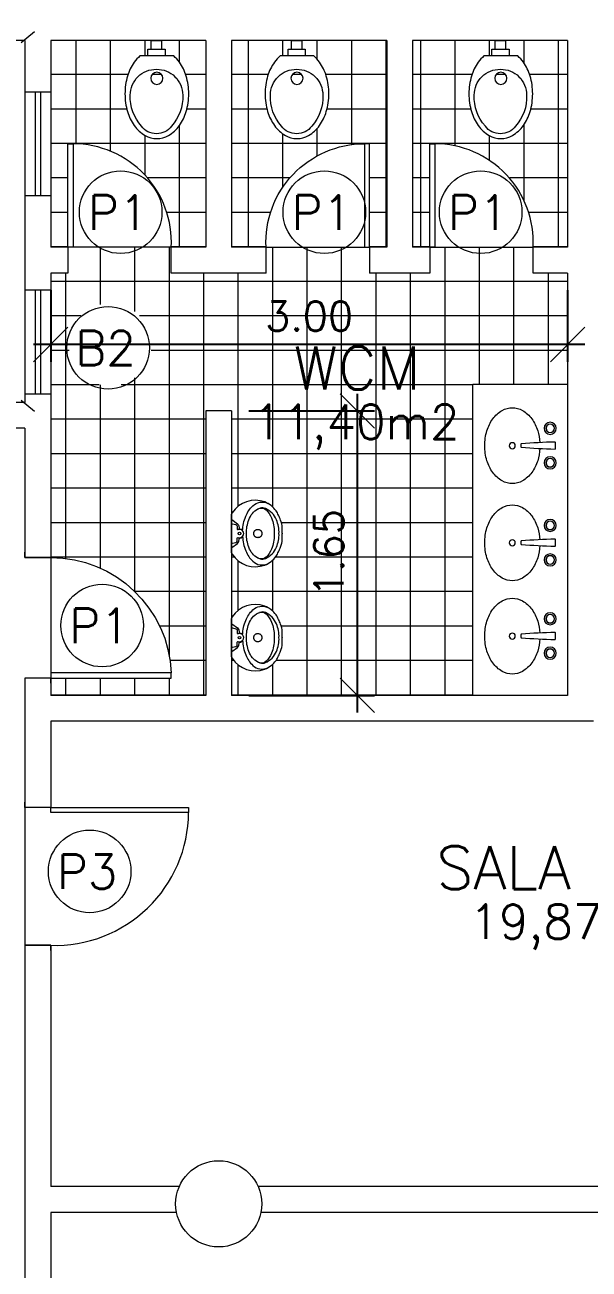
# Model space of a CAD drawing. Header units: millimetres. Extents: x 521 to 1055, y 261 to 520.
# Drawn here: x 574.94 to 578.21, y 416.87 to 424.09 of the extents above; entities that cross this region are included whole.
import ezdxf
from ezdxf.enums import TextEntityAlignment as Align

# ---------------------------------------------------------------- set-up
doc = ezdxf.new("R2010")
doc.units = ezdxf.units.MM
doc.linetypes.add('CONTINU', pattern=[0])
doc.linetypes.add('DASHDOT', pattern=[1, 0.5, -0.25, 0, -0.25])
doc.layers.add('0.1', color=8, linetype='Continuous', lineweight=13)
doc.styles.add('ROMANS', font='romans')
doc.styles.get("Standard").update_dxf_attribs({"font": 'romans.shx'})
doc.dimstyles.new('Fares Eng - 50', dxfattribs={"dimscale": 2, "dimtxt": 0.085, "dimasz": 0.1, "dimexe": 0.05, "dimexo": 0.05, "dimgap": 0.04, "dimtad": 1, "dimzin": 4, "dimdsep": 46, "dimtxsty": 'ROMANS', "dimblk1": 'OBLIQUE', "dimblk2": 'OBLIQUE', "dimsah": 1, "dimcen": 0.05, "dimdle": 0.05, "dimclrd": 8, "dimclre": 8, "dimclrt": 8, "dimaunit": 1, "dimadec": 0, "dimazin": 0, "dimtfac": 1, "dimtix": 1, "dimtmove": 2, "dimatfit": 0, "dimldrblk": 'OPEN90', "dimfxl": 1, "dimtolj": 1, "dimtzin": 0, "dimarcsym": 0})
pattern_1 = [(0, (-100.5649307543961, 0), (0, 0.2), []), (90, (-100.5649307543961, 0), (-0.2, 1.224606353822377e-17), [])]

# ---------------------------------------------------------------- blocks, each defined once
blk = doc.blocks.new('P60')
at = {"color": 252}
blk.add_lwpolyline([(-0.6000000000000227, 0.05960000000008298), (0, 0.05960000000008298), (0, 0.03000000000000114), (-0.6000000000000227, 0.03000000000000114)], close=True, dxfattribs=at)
at = {"color": 8}
blk.add_arc((-0.02886986666674457, 0.05960000000008306), 0.5711301333332781, 87.10253993610587, 180, dxfattribs=at)
blk = doc.blocks.new('P80')
for points in [[(0, 0.8600000000001068), (0, 0.8300000000001057), (0.1499999999999986, 0.8300000000001057), (0.1499999999999986, 0.8600000000001068)], [(0, 0), (0, 0.03000000000000114), (0.1499999999999986, 0.03000000000000114), (0.1499999999999986, 0)]]:
    blk.add_lwpolyline(points)
blk.add_lwpolyline([(-0.8000000000000227, 0.06000000000008299), (0, 0.06000000000008299), (0, 0.03000000000000114), (-0.8000000000000227, 0.03000000000000114)], close=True)
at = {"color": 8}
blk.add_arc((-0.02513934576528032, 0.05553438521076377), 0.7748735220644332, 88.14081760279143, 179.6698012135025, dxfattribs=at)
blk = doc.blocks.new('Vaso')
for points in [[(0.02999999999997272, -0.04999999999995453), (0.02999999999997272, 0), (-0.02999999999997272, 0), (-0.02999999999997272, -0.04999999999995453)], [(0.04999999999995453, -0.09000000000014552), (0.04999999999995453, -0.04999999999995453), (-0.04999999999995453, -0.04999999999995453), (-0.04999999999995453, -0.09000000000014552)]]:
    blk.add_lwpolyline(points)
for points in [[(0.1828955200001019, -0.3100000000001728, -0.071776), (0.1680402599999979, -0.4129498500001318, -0.083144), (0.128710270000056, -0.4938477600001079, -0.106699), (0.06516211000007388, -0.5518467399999736, -0.132564), (-0.002104480000070907, -0.5700000000001637, -0.132564), (-0.06937106999998832, -0.5518467399999736, -0.106699), (-0.1329192299999704, -0.4938477600001079, -0.083144), (-0.1722492199999124, -0.4129498500001318, -0.071776), (-0.1871044800000163, -0.3100000000001728, -0.071776), (-0.1722492199999124, -0.2070501499999864, -0.083144), (-0.1329192299999704, -0.1261522400000104, -0.060171), (-0.09999999999990905, -0.09000000000014552), (0.09579103999999461, -0.09000000000014552, -0.060171), (0.128710270000056, -0.1261522400000104, -0.083144), (0.1680402599999979, -0.2070501499999864, -0.071776)], [(-0.08763701527800549, -0.4972033683313839, 0.2473999053505774), (0, -0.5413053001348089, 0.2473999053505774), (0.08763701527800549, -0.4972033683313839, 0.1978584598758542), (0.1521044799999345, -0.3175259839795217, 0.4183289460701766), (0, -0.1675407474929216, 0.4183289460701766), (-0.1521044799999345, -0.3175259839795217, 0.1978584598758542)]]:
    blk.add_lwpolyline(points, format="xyb", close=True)
blk.add_circle((-0.002104480000070907, -0.2200259839794398), 0.03525)
blk = doc.blocks.new('_OBLIQUE')
at = {"color": 0, "linetype": 'ByBlock'}
blk.add_line((-0.5, -0.5), (0.5, 0.5), dxfattribs=at)
blk = doc.blocks.new('*D1004')
at = {"layer": '0.1', "color": 8, "linetype": 'CONTINU', "lineweight": -2, "transparency": 16777216}
for p, q in [((574.2177715693851, 421.8464883394477), (574.2177715693851, 403.5464883394473)), ((574.8377410264084, 421.7464883394476), (574.1177715693851, 421.7464883394476)), ((574.8377410264097, 403.6464883394473), (574.1177715693851, 403.6464883394473))]:
    blk.add_line(p, q, dxfattribs=at)
at = {"layer": 'DEFPOINTS', "color": 0, "linetype": 'CONTINU', "lineweight": -2, "transparency": 16777216}
for p in [(574.9377410264084, 421.7464883394476), (574.2177715693851, 403.6464883394473), (574.9377410264098, 403.6464883394473)]:
    blk.add_point(p, dxfattribs=at)
at = {"layer": '0.1', "color": 8, "linetype": 'CONTINU', "lineweight": -2, "transparency": 16777216, "xscale": 0.2, "yscale": 0.2, "zscale": 0.2}
for p, rotation in [((574.2177715693851, 421.7464883394476), 90), ((574.2177715693851, 403.6464883394473), 270)]:
    blk.add_blockref('_OBLIQUE', p, dxfattribs=dict(at, rotation=rotation))
at = {"layer": '0.1', "color": 8, "linetype": 'CONTINU', "transparency": 16777216, "insert": (574.0527715693851, 412.6964883394475), "char_height": 0.17, "attachment_point": 5, "rotation": 90, "style": 'ROMANS'}
blk.add_mtext('\\A1;18.10', dxfattribs=at)
blk = doc.blocks.new('_Open90')
at = {"color": 0, "linetype": 'ByBlock', "lineweight": -2}
for p, q in [((-0.5, 0.5), (0, 0)), ((0, 0), (-1, 0)), ((0, 0), (-0.5, -0.5))]:
    blk.add_line(p, q, dxfattribs=at)
blk = doc.blocks.new('P70')
for points in [[(0, 0.760000000000025), (0, 0.7300000000000239), (0.1499999999999986, 0.7300000000000239), (0.1499999999999986, 0.760000000000025)], [(0, 0), (0, 0.03000000000000114), (0.1499999999999986, 0.03000000000000114), (0.1499999999999986, 0)]]:
    blk.add_lwpolyline(points)
blk.add_lwpolyline([(-0.7000000000000227, 0.06000000000008299), (0, 0.06000000000008299), (0, 0.03000000000000114), (-0.7000000000000227, 0.03000000000000114)], close=True)
at = {"color": 8}
blk.add_arc((3.861494457524373e-15, 0.02932835820894858), 0.7006716417910752, 90, 177.4910967546297, dxfattribs=at)
blk = doc.blocks.new('MIC')
for p, q in [((-7.181022390642248e-30, -3.552713678800501e-15), (2.253725092833587e-16, 0.1114999999999959)), ((0.294006887496943, 0.001700320565272878), (0.294006887496943, -4.146983364735735e-15)), ((-2.253725092833731e-16, -0.111500000000003), (-7.181022390642248e-30, -3.552713678800501e-15)), ((0.294006887496943, -4.146983364735735e-15), (0.294006887496943, -0.001700320565281172))]:
    blk.add_line(p, q)
for points in [[(0.06389889671298657, 0.01598841757203382, -0.1006025227802019), (0.08200000000000095, 0.09999999999999948, -0.1146110086684233), (0.1229999999999997, 0.1609999999999993, -0.3098364236183091), (0.2095199143072243, 0.1751021543491027, -0.3098364236183091)], [(0.1613928576543483, -0.1455672248154997), (0.1649101941308434, -0.1467308523902687, 0.1890387966786642), (0.1966600698150721, -0.1450091000326438, 0.1890137212314096), (0.2599702370741317, -0.07963134921959511, 0.1168018518744347), (0.2749686266706473, -2.332144905471686e-15, 0.1168018518744347), (0.2599702370741321, 0.0796313492195905, 0.1890137212314096), (0.1966600698150728, 0.1450091000326395, 0.1890387966786642), (0.164910194130844, 0.1467308523902645), (0.1613928576543489, 0.1455672248154954)], [(0.002000000000000831, 0.0804999999999989), (0.03400000000000081, 0.05699999999999676, -0.1805002929806469), (0.04100000000000046, 0.04549999999999868), (0.04299999999999932, 0.03199999999999816, 0.350290051334585), (0.04850000000000071, 0.02599999999999793, -0.2520343750682387), (0.06300000000000065, 0.01949999999999883)], [(1.072361025267808e-16, 0.05305361097392058, -0.4731156655992713), (0.005000000000000895, 0.05599999999999915), (0.02500000000000046, 0.05149999999999894, -0.3625423988178856), (0.03149999999999951, 0.04299999999999742), (0.03250000000000069, 0.02849999999999924, 0.5647686887747856), (0.03857059185199323, 0.02282112824928532)], [(-1.072361025267879e-16, -0.05305361097392414, 0.4731156655992713), (0.005000000000000668, -0.05600000000000272), (0.02500000000000025, -0.05150000000000259, 0.3625423988178856), (0.03149999999999933, -0.0430000000000011), (0.03250000000000058, -0.02850000000000292, -0.5647686887747856), (0.03857059185199314, -0.02282112824928902)], [(0.002000000000000505, -0.08050000000000246), (0.03400000000000058, -0.05700000000000045, 0.1805002929806469), (0.04100000000000028, -0.0455000000000024), (0.0429999999999992, -0.03200000000000189, -0.350290051334585), (0.0485000000000006, -0.02600000000000167, 0.2520343750682387), (0.06300000000000057, -0.01950000000000264)], [(0.06389889671298651, -0.01598841757203763, 0.1006025227802019), (0.08200000000000053, -0.1000000000000034, 0.1146110086684233), (0.122999999999999, -0.1610000000000034, 0.3098364236183091), (0.2095199143072236, -0.1751021543491071, 0.3098364236183091)]]:
    blk.add_lwpolyline(points, format="xyb")
blk.add_lwpolyline([(0.2469999999999999, -2.275612532610937e-15), (0.2471178908324276, -0.007832022022059848, -0.1020165053088811), (0.2314231464083887, -0.09020397524524396, -0.1006339586119125), (0.1998321805410083, -0.1371621200431705, -0.3104304348799956), (0.1587115284339952, -0.14447530021719, -0.02983714588725854), (0.1530000000000002, -0.1425000000000004, -0.1938874956134008), (0.1005000000000001, -0.08000000000000028, -0.09663518521957772), (0.08549999999999969, -1.949176117819334e-15, -0.09663518521957772), (0.1005000000000004, 0.07999999999999631, -0.1938874956134008), (0.1530000000000007, 0.1424999999999962, -0.02983714588725854), (0.1587115284339958, 0.1444753002171858, -0.3104304348799956), (0.1998321805410089, 0.1371621200431661, -0.1006339586119125), (0.2314231464083891, 0.09020397524523946, -0.1020165053088811), (0.2471178908324277, 0.007832022022055296)], format="xyb", close=True)
blk.add_circle((0.04599999999999937, -1.869335632467826e-15), 0.0075)
at = {"linetype": 'DASHDOT'}
blk.add_circle((0.1519999999999992, -2.083591112145287e-15), 0.024, dxfattribs=at)
for centre, radius, start, end in [((0.1377702899573948, 0.0315578556840454), 0.1611987715412378, 69.96350135858401, 146.725367118701), ((0.1386857544530518, 0.0475243997117098), 0.1459577868522475, 35.25885026493741, 68.15339377250778), ((0.01420555517480282, 0.1112656864088919), 0.01420748748665075, 142.0649101323887, 179.0550202112607), ((0.0354886119335873, -0.01077122697287798), 0.2641474675909128, 26.26255795670085, 32.66128229190893), ((-0.02926556299823355, -0.04272209828493694), 0.336355232746058, 21.06742201065763, 26.2625579567061), ((0.159761937990389, 0.03009408813070781), 0.1337877300855334, 1.845086542449727, 21.06742201065554), ((0.04599999999999937, -1.869335632467826e-15), 0.024, 251.967363912805, 108.0326360871948), ((-0.7216496446169334, 0.001700320565274931), 1.015656532113876, 359.9999999999999, 1.845086542450083), ((0.1597619379903889, -0.03009408813071201), 0.1337877300855336, 338.9325779893443, 358.15491345755), ((-0.7216496446169334, -0.001700320565275566), 1.015656532113876, 358.1549134575496, 359.9999999999998), ((0.01420555517480237, -0.1112656864088955), 0.014207487486651, 180.9449797887391, 217.935089867611), ((0.1377702899573947, -0.03155785568404951), 0.1611987715412371, 213.2746328812987, 290.0364986414158), ((0.1386857544530517, -0.0475243997117139), 0.1459577868522475, 291.846606227492, 324.7411497350624), ((0.03548861193358734, 0.01077122697287429), 0.2641474675909128, 327.3387177080908, 333.7374420432989), ((-0.02926556299823338, 0.04272209828493351), 0.3363552327460579, 333.7374420432938, 338.9325779893422)]:
    blk.add_arc(centre, radius, start, end)
blk = doc.blocks.new('ÁREA')
for p in [(4.97462945148186e-05, 0.003761569252461072), (0, 0)]:
    blk.add_attdef('COMPARTIMENTO', text='', height=0.0025).set_placement(p, align=Align.CENTER)
at = {"color": 1}
for p in [(-4.97462945148186e-05, -0.003761569252461072), (-9.94925890296372e-05, -0.007523138504922144)]:
    blk.add_attdef('ÁREA', text='', height=0.002, dxfattribs=at).set_placement(p, align=Align.CENTER)
blk = doc.blocks.new('*D1005')
at = {"layer": '0.1', "color": 8, "linetype": 'CONTINU', "lineweight": -2, "transparency": 16777216}
for p, q in [((575.0877410264084, 422.5464883394476), (575.0877410264084, 422.1318922035151)), ((578.0877410264084, 422.5464883394476), (578.0877410264084, 422.1318922035151)), ((578.1877410264084, 422.2318922035151), (574.9877410264083, 422.2318922035151))]:
    blk.add_line(p, q, dxfattribs=at)
at = {"layer": 'DEFPOINTS', "color": 0, "linetype": 'CONTINU', "lineweight": -2, "transparency": 16777216}
for p in [(575.0877410264084, 422.6464883394476), (578.0877410264084, 422.6464883394476), (575.0877410264084, 422.2318922035151)]:
    blk.add_point(p, dxfattribs=at)
at = {"layer": '0.1', "color": 8, "linetype": 'CONTINU', "lineweight": -2, "transparency": 16777216, "xscale": 0.2, "yscale": 0.2, "zscale": 0.2, "rotation": 180}
blk.add_blockref('_OBLIQUE', (575.0877410264084, 422.2318922035151), dxfattribs=at)
at = {"layer": '0.1', "color": 8, "linetype": 'CONTINU', "lineweight": -2, "transparency": 16777216, "xscale": 0.2, "yscale": 0.2, "zscale": 0.2}
blk.add_blockref('_OBLIQUE', (578.0877410264084, 422.2318922035151), dxfattribs=at)
at = {"layer": '0.1', "color": 8, "linetype": 'CONTINU', "transparency": 16777216, "insert": (576.5877410264084, 422.3968922035152), "char_height": 0.17, "attachment_point": 5, "style": 'ROMANS'}
blk.add_mtext('\\A1;3.00', dxfattribs=at)
blk = doc.blocks.new('*D1006')
at = {"layer": '0.1', "color": 8, "linetype": 'CONTINU', "lineweight": -2, "transparency": 16777216}
for p, q in [((576.8670226852952, 421.9464883394477), (576.8670226852952, 420.0964883394475)), ((576.2377410264085, 421.8464883394477), (576.9670226852952, 421.8464883394477)), ((576.2377410264085, 420.1964883394476), (576.9670226852952, 420.1964883394476))]:
    blk.add_line(p, q, dxfattribs=at)
at = {"layer": 'DEFPOINTS', "color": 0, "linetype": 'CONTINU', "lineweight": -2, "transparency": 16777216}
for p in [(576.1377410264084, 421.8464883394477), (576.1377410264084, 420.1964883394476), (576.8670226852952, 420.1964883394476)]:
    blk.add_point(p, dxfattribs=at)
at = {"layer": '0.1', "color": 8, "linetype": 'CONTINU', "lineweight": -2, "transparency": 16777216, "xscale": 0.2, "yscale": 0.2, "zscale": 0.2}
for p, rotation in [((576.8670226852952, 421.8464883394477), 90), ((576.8670226852952, 420.1964883394476), 270)]:
    blk.add_blockref('_OBLIQUE', p, dxfattribs=dict(at, rotation=rotation))
at = {"layer": '0.1', "color": 8, "linetype": 'CONTINU', "transparency": 16777216, "insert": (576.7020226852951, 421.0214883394477), "char_height": 0.17, "attachment_point": 5, "rotation": 90, "style": 'ROMANS'}
blk.add_mtext('\\A1;1.65', dxfattribs=at)
blk = doc.blocks.new('Cuba')
blk.add_lwpolyline([(0.0007964035890972809, 0.05000000000001137), (-0.007366352336667308, 0.0499999999999925, -0.3896877516864198), (-0.009359223717736526, 0.05183128823838757, -0.01723366479288366), (-0.01917277886242666, 0.247968944425077, -0.4187690770508936), (-0.01717301998914593, 0.25), (0.0007964035890972809, 0.25), (0.01876582716733935, 0.25, -0.4187690770508931), (0.02076558604062009, 0.247968944425077, -0.01723366479288366), (0.01095203089593292, 0.05183128823840271, -0.3896877516864196), (0.008959159514862449, 0.0499999999999925)], format="xyb", close=True)
blk.add_lwpolyline([(-0.01642655458466891, 0.1595521582631534, 0.05959206038068896), (-0.08696014067280601, 0.1471861917011097, 0.08424761497446774), (-0.1555634918610417, 0.1131370849898587, 0.1064685849763624), (-0.2045356555467384, 0.05839934548953352, 0.1301586401875859), (-0.2200000000000006, 0, 0.1301586401875893), (-0.2045356555467384, -0.05839934548953352, 0.1064685849763587), (-0.1555634918610417, -0.1131370849898303, 0.08424761497446792), (-0.08696014067280829, -0.1471861917010813, 0.07328068524213961), (0, -0.1599999999999966, 0.0732806852421363), (0.08696014067280601, -0.1471861917010813, 0.0842476149744677), (0.15556349186104, -0.1131370849898303, 0.1064685849763671), (0.2045356555467367, -0.05839934548950509, 0.1301586401875963), (0.2199999999999989, 0, 0.1301586401875876), (0.2045356555467367, 0.05839934548953352, 0.1064685849763547), (0.15556349186104, 0.1131370849898587, 0.08424761497446004), (0.08696014067280829, 0.1471861917011097, 0.05826802056709933), (0.01801512440569979, 0.1594612693903912, 0.07328068524213464)], format="xyb")
for centre, radius in [((-0.09920359641090386, 0.2199999999999989), 0.035), ((0.1007964035890973, 0.2199999999999989), 0.035), ((0, 0), 0.0175)]:
    blk.add_circle(centre, radius)
at = {"color": 8}
for centre, radius in [((-0.09920359641090386, 0.2199999999999989), 0.025), ((-0.09920359641090386, 0.2199999999999989), 0.024), ((0.1007964035890973, 0.2199999999999989), 0.025), ((0.1007964035890973, 0.2199999999999989), 0.024)]:
    blk.add_circle(centre, radius, dxfattribs=at)

msp = doc.modelspace()

# ---------------------------------------------------------------- hatches: boundary and pattern name
at = {"layer": '0.1', "linetype": 'CONTINU'}
h = msp.add_hatch(dxfattribs=at)
h.set_pattern_fill('_USER', color=8, scale=0.2, style=0, double=1, pattern_type=0)
h.set_pattern_definition(pattern_1)
h.paths.add_polyline_path([(575.9877410264085, 423.9964883394475), (575.7315712981485, 423.9964883394476), (575.7315712981484, 423.9464883394476), (575.6715712981485, 423.9464883394476), (575.6715712981485, 423.9964883394476), (575.0877410264084, 423.9964883394476), (575.0877410264084, 423.6964883394476), (575.0877410264102, 423.0964883394477), (575.0877410264087, 422.7964883394476), (575.1877410264086, 422.7964883394476), (575.1877410264086, 423.3964883394477), (575.2173410264098, 423.3964883394476, -0.4291040067098116), (575.7877410264088, 422.7964883394476), (575.9877410264085, 422.7964883394475)])
h.paths.add_polyline_path([(575.5335301149402, 423.5835416219065, 3.073136091760415e-06), (575.5335310613513, 423.5835384107216, -2.298261749447737e-06)], flags=0)
h.paths.add_polyline_path([(575.6684257781485, 423.7764623554681, -1), (575.7389257781485, 423.7764623554681, -1)], flags=0)
edge = h.paths.add_edge_path(flags=16)
edge.add_arc((575.882836416265, 423.6864885898478), 0.3641606381167727, 180.000039397141, 196.4217251346327)
edge.add_arc((575.7947608749796, 423.6605306749362), 0.2723395385858779, 196.4218097910387, 215.4332831307361)
edge.add_arc((575.7389819163878, 423.6208418241072), 0.2038815434230515, 215.43327815541, 239.7947176376247)
edge.add_arc((575.7036757638198, 423.5601925074906), 0.1337041680431426, 239.7946885127021, 270.0000061402482)
edge.add_arc((575.7036757924772, 423.5601925074902), 0.1337041680427554, 269.9999938598004, 300.2053114873416)
edge.add_arc((575.668369639909, 423.6208418241072), 0.2038815434230601, 300.2052823623753, 324.56672184459)
edge.add_arc((575.6125906813172, 423.6605306749362), 0.2723395385858707, 324.5667168692639, 343.5781902089612)
edge.add_arc((575.5245151400318, 423.6864885898478), 0.3641606381167788, 343.5782748653673, 359.9999606028591)
edge.add_arc((575.524515140031, 423.6864880890471), 0.3641606381175685, 3.939712306625471e-05, 16.4217251346145)
edge.add_arc((575.6125906813172, 423.7124460039588), 0.2723395385858779, 16.4218097910387, 35.43328313073609)
edge.add_arc((575.6683684967237, 423.7521337617733), 0.2038831085606229, 35.43334217570973, 49.20691296007305)
edge.add_line((575.8015712981484, 423.9064883394474), (575.6057802581485, 423.9064883394474))
edge.add_arc((575.7389830595731, 423.7521337617733), 0.2038831085606259, 130.7930870399269, 144.5666578242903)
edge.add_arc((575.7947608749796, 423.7124460039588), 0.2723395385858707, 144.5667168692639, 163.5781902089613)
edge.add_arc((575.8828364162658, 423.6864880890471), 0.3641606381175744, 163.5782748653855, 179.9999606028769)
h = msp.add_hatch(dxfattribs=at)
h.set_pattern_fill('_USER', color=8, scale=0.2, style=0, double=1, pattern_type=0)
h.set_pattern_definition(pattern_1)
h.paths.add_polyline_path([(577.0377410264084, 423.9964883394476), (576.5449770903721, 423.9964883394476), (576.5449770903722, 423.9464883394475), (576.4849770903721, 423.9464883394475), (576.4849770903721, 423.9964883394474), (576.1377410264084, 423.9964883394474), (576.1377410264083, 422.7964883394476), (576.3377410264081, 422.7964883394475, -0.4291040067103729), (576.9081410264081, 423.3964883394476), (576.9377410264082, 423.3964883394477), (576.937741026408, 422.7964883394475), (577.0377410264086, 422.7964883394477)])
h.paths.add_polyline_path([(576.3469359071638, 423.5835416219064, 3.073136091760415e-06), (576.3469368535749, 423.5835384107215, -2.298261749447737e-06)], flags=0)
h.paths.add_polyline_path([(576.4818315703722, 423.776462355468, -1), (576.5523315703722, 423.776462355468, -1)], flags=0)
edge = h.paths.add_edge_path(flags=16)
edge.add_arc((576.6962422084887, 423.6864885898477), 0.3641606381167727, 180.000039397141, 196.4217251346327)
edge.add_arc((576.6081666672032, 423.6605306749361), 0.2723395385858779, 196.4218097910387, 215.4332831307361)
edge.add_arc((576.5523877086115, 423.6208418241071), 0.2038815434230515, 215.43327815541, 239.7947176376247)
edge.add_arc((576.5170815560434, 423.5601925074905), 0.1337041680431426, 239.7946885127021, 270.0000061402482)
edge.add_arc((576.5170815847008, 423.5601925074901), 0.1337041680427554, 269.9999938598004, 300.2053114873416)
edge.add_arc((576.4817754321326, 423.6208418241071), 0.2038815434230601, 300.2052823623753, 324.56672184459)
edge.add_arc((576.4259964735409, 423.6605306749361), 0.2723395385858707, 324.5667168692639, 343.5781902089612)
edge.add_arc((576.3379209322554, 423.6864885898477), 0.3641606381167788, 343.5782748653673, 359.9999606028591)
edge.add_arc((576.3379209322546, 423.686488089047), 0.3641606381175685, 3.939712306625471e-05, 16.4217251346145)
edge.add_arc((576.4259964735409, 423.7124460039587), 0.2723395385858779, 16.4218097910387, 35.43328313073609)
edge.add_arc((576.4817742889473, 423.7521337617732), 0.2038831085606229, 35.43334217570973, 49.20691296007305)
edge.add_line((576.614977090372, 423.9064883394473), (576.4191860503721, 423.9064883394473))
edge.add_arc((576.5523888517968, 423.7521337617732), 0.2038831085606259, 130.7930870399269, 144.5666578242903)
edge.add_arc((576.6081666672032, 423.7124460039587), 0.2723395385858707, 144.5667168692639, 163.5781902089613)
edge.add_arc((576.6962422084895, 423.686488089047), 0.3641606381175744, 163.5782748653855, 179.9999606028769)
h = msp.add_hatch(dxfattribs=at)
h.set_pattern_fill('_USER', color=8, scale=0.2, style=0, double=1, pattern_type=0)
h.set_pattern_definition(pattern_1)
h.paths.add_polyline_path([(578.0877410264084, 423.9964883394475), (577.7279942209053, 423.9964883394475), (577.7279942209052, 423.9464883394475), (577.6679942209053, 423.9464883394476), (577.6679942209053, 423.9964883394476), (577.1877410264084, 423.9964883394476), (577.1877410264084, 422.7964883394477), (577.2877410264085, 422.7964883394476), (577.2877410264085, 423.3964883394461), (577.3173410264097, 423.396488339446, -0.2002278114432303), (577.7232294134731, 423.2271594585344, -0.1067036659193093), (577.7877350611603, 423.1492703566586, -0.1648705596941036), (577.8877410264087, 422.7964883394476), (578.0877410264084, 422.7964883394478)])
h.paths.add_polyline_path([(577.5299530436122, 423.5835416018359), (577.529953067386, 423.5835415211694, 2.184166950128146e-06), (577.5299539668137, 423.5835384694005), (577.5299539870119, 423.5835384008686, -2.290948924946051e-06)], flags=0)
h.paths.add_polyline_path([(577.6648487009053, 423.7764623554681, -1), (577.7353487009053, 423.7764623554681, -1)], flags=0)
edge = h.paths.add_edge_path(flags=16)
edge.add_arc((577.8792593390218, 423.6864885898478), 0.3641606381167727, 180.000039397141, 196.4217251346327)
edge.add_arc((577.7911837977364, 423.6605306749362), 0.2723395385858779, 196.4218097910387, 215.4332831307361)
edge.add_arc((577.7354048391446, 423.6208418241072), 0.2038815434230515, 215.43327815541, 239.7947176376247)
edge.add_arc((577.7000986865766, 423.5601925074906), 0.1337041680431426, 239.7946885127021, 270.0000061402482)
edge.add_arc((577.7000987152339, 423.5601925074902), 0.1337041680427554, 269.9999938598004, 300.2053114873416)
edge.add_arc((577.6647925626658, 423.6208418241072), 0.2038815434230601, 300.2052823623753, 324.56672184459)
edge.add_arc((577.609013604074, 423.6605306749362), 0.2723395385858707, 324.5667168692639, 343.5781902089612)
edge.add_arc((577.5209380627886, 423.6864885898478), 0.3641606381167788, 343.5782748653673, 359.9999606028591)
edge.add_arc((577.5209380627878, 423.6864880890471), 0.3641606381175685, 3.939712306625471e-05, 16.4217251346145)
edge.add_arc((577.609013604074, 423.7124460039588), 0.2723395385858779, 16.4218097910387, 35.43328313073609)
edge.add_arc((577.6647914194805, 423.7521337617733), 0.2038831085606229, 35.43334217570973, 49.20691296007305)
edge.add_line((577.7979942209051, 423.9064883394474), (577.6022031809052, 423.9064883394474))
edge.add_arc((577.7354059823299, 423.7521337617733), 0.2038831085606259, 130.7930870399269, 144.5666578242903)
edge.add_arc((577.7911837977364, 423.7124460039588), 0.2723395385858707, 144.5667168692639, 163.5781902089613)
edge.add_arc((577.8792593390226, 423.6864880890471), 0.3641606381175744, 163.5782748653855, 179.9999606028769)
h = msp.add_hatch(dxfattribs=at)
h.set_pattern_fill('_USER', color=8, scale=0.2, style=0, double=1, pattern_type=0)
h.set_pattern_definition([(0, (-34.62370216690647, 0), (0, 0.2), []), (90, (-34.62370216690647, 0), (-0.2, 1.224606353822377e-17), [])])
h.paths.add_polyline_path([(576.3956089614255, 421.2672196622996, -0.02792695871215241), (576.4101106896712, 421.2415481496726, -0.02267194022876967), (576.4223480651623, 421.2136242829598, -0.08407049103981366), (576.4312213300298, 421.1698397050725, -0.008050882724614596), (576.4317479139054, 421.1371383378932), (576.4317479139054, 421.1354380173279), (576.4317479139054, 421.1337376967625, -0.0080508827246005), (576.4312213300298, 421.1010363295833, -0.08407049104164446), (576.4223480651619, 421.0572517516952, -0.02267194022894079), (576.4101106896707, 421.0293278849822, -0.02792695870837454), (576.3956089614271, 421.0036563723585, -0.1445233165189933), (576.3307410264078, 420.9524380173276, -0.3480502846381973), (576.1407410264092, 421.015438017327, -0.1628160447356354), (576.1377410264084, 421.0239380173336), (576.1377410264084, 420.6429896890482, -0.1628160446093381), (576.140741026409, 420.6514896890478, -0.3480502846447742), (576.3307410264113, 420.7144896890459, -0.144523316504981), (576.3956089614247, 420.6632713340201, -0.0279269587107195), (576.41011068967, 420.6375998213945, -0.02267194023179838), (576.4223480651627, 420.609675954678, -0.08407049103719566), (576.4312213300298, 420.565891376792, -0.0080508827246146), (576.4317479139054, 420.5331900096128), (576.4317479139054, 420.531489689047), (576.4317479139054, 420.5297893684816, -0.0080508827246005), (576.4312213300298, 420.4970880013024, -0.08407049104164446), (576.4223480651619, 420.4533034234142, -0.02267194022894079), (576.4101106896707, 420.4253795567013, -0.02792695870837454), (576.3956089614271, 420.3997080440776, -0.1445233165189933), (576.3307410264078, 420.3484896890467, -0.3480502846381973), (576.1407410264092, 420.4114896890461, -0.1628160447356354), (576.1377410264084, 420.4199896890527), (576.1377410264085, 420.1964883394476), (577.5377410264088, 420.1964883394476), (577.5377410264085, 422.0018826953741), (578.0877410264084, 422.001882695374), (578.0877410264084, 422.6464883394476), (577.8877410264085, 422.6464883394476), (577.8877410264087, 422.7964883394461), (577.2877410264085, 422.7964883394461), (577.2877410264085, 422.646488339446), (577.2577410264086, 422.646488339446), (576.9377410264082, 422.6464883394477), (576.937741026408, 422.7964883394476), (576.9081410264081, 422.7964883394476), (576.3377410264081, 422.7964883394476), (576.3377410264081, 422.6464883394477), (576.3077410264082, 422.6464883394476), (575.7877410264086, 422.6464883394476), (575.7877410264086, 422.7964883394476), (575.1877410264086, 422.7964883394476), (575.1877410264086, 422.6464883394477), (575.1577410264086, 422.6464883394476), (575.0877410264084, 422.6464883394477), (575.0877410264084, 422.5464883394476), (575.0877410264103, 421.9464883394477), (575.0877410264084, 420.9964883394476, -0.4014455578217949), (575.7877410264086, 420.3264883394477), (575.7877410264086, 420.2964883394476), (575.0877410264085, 420.2964883394476), (575.0877410264086, 420.2664883394476), (575.0877410264081, 420.1964883394477), (575.9877410264085, 420.1964883394475), (575.9877410264086, 421.8464883394476), (576.1377410264084, 421.8464883394477), (576.1377410264084, 421.2469380173292, -0.1628160446093381), (576.140741026409, 421.2554380173287, -0.3480502846447742), (576.3307410264113, 421.3184380173269, -0.1445233165076611)])
h.paths.add_polyline_path([(575.1932281468861, 422.2312073261185, -1), (575.6725158156265, 422.2312073261185, -1)], flags=16)
h.paths.add_polyline_path([(576.4292709265325, 421.9086133488333), (577.3042709265325, 421.9086133488333), (577.3042709265325, 422.2836133488333), (576.4292709265325, 422.2836133488333)], flags=8)
h.paths.add_polyline_path([(576.17680475393, 421.5855394410911), (577.5434714205968, 421.5855394410911), (577.5434714205968, 421.9426822982339), (576.17680475393, 421.9426822982339)], flags=24)
h.paths.add_polyline_path([(576.4292709265325, 421.9086133488333), (577.3042709265325, 421.9086133488333), (577.3042709265325, 422.2836133488333), (576.4292709265325, 422.2836133488333)], flags=24)
h.paths.add_polyline_path([(576.17680475393, 421.5855394410911), (577.5434714205968, 421.5855394410911), (577.5434714205968, 421.9426822982339), (576.17680475393, 421.9426822982339)], flags=8)
h.paths.add_polyline_path([(576.2329791216465, 422.5818922035152), (576.9425029311703, 422.5818922035152), (576.9425029311703, 422.2818922035152), (576.2329791216465, 422.2818922035152)], flags=24)
h.paths.add_polyline_path([(576.517022685295, 420.6810121489715), (576.517022685295, 421.3619645299239), (576.817022685295, 421.3619645299239), (576.817022685295, 420.6810121489715)], flags=24)
h.paths.add_polyline_path([(575.2113113928322, 422.0796949862502), (575.6065494880702, 422.0796949862502), (575.6065494880702, 422.3796949862502), (575.2113113928322, 422.3796949862502)], flags=24)

# ---------------------------------------------------------------- linework, layer by layer
at = {"layer": '0.1', "color": 8, "linetype": 'DASHDOT', "ltscale": 0.5}
for p, q in [((572.3377410264084, 424.0864883394476), (575.0377410264084, 421.8064883394476)), ((572.3377410264084, 421.8064883394475), (575.0377410264083, 424.0864883394476))]:
    msp.add_line(p, q, dxfattribs=at)
at = {"layer": '0.1', "color": 7}
for p, q in [((574.9377410264083, 423.9964883394476), (572.4377410264084, 423.9964883394476)), ((574.9377410264084, 423.9964883394476), (574.9377410264085, 423.6964883394476)), ((575.0877410264084, 423.9964883394476), (575.0877410264084, 423.6964883394476)), ((575.9877410264085, 423.9964883394476), (575.0877410264085, 423.9964883394476)), ((575.9877410264085, 423.9964883394475), (575.9877410264085, 422.7964883394476)), ((576.1377410264084, 423.9964883394475), (576.1377410264083, 422.7964883394476)), ((577.0377410264085, 423.9964883394476), (576.1377410264084, 423.9964883394474)), ((577.0377410264084, 423.9964883394475), (577.0377410264085, 422.7964883394476)), ((577.1877410264084, 423.9964883394475), (577.1877410264084, 422.7964883394476)), ((578.0877410264084, 423.9964883394476), (577.1877410264084, 423.9964883394476)), ((578.0877410264084, 423.9964883394476), (578.0877410264084, 422.7964883394476)), ((575.0877410264083, 423.6964883394476), (574.9377410264085, 423.6964883394476)), ((574.9377410264086, 423.0964883394477), (575.0877410264085, 423.0964883394477)), ((574.9377410264085, 423.0964883394476), (574.9377410264084, 422.5464883394476)), ((575.0877410264085, 423.0964883394477), (575.0877410264086, 422.7964883394476)), ((575.1877410264085, 422.7964883394476), (575.0877410264085, 422.7964883394476)), ((575.1877410264086, 422.7964883394476), (575.1877410264086, 422.6464883394476)), ((575.7877410264085, 422.6464883394476), (575.7877410264086, 422.7964883394476)), ((575.9877410264085, 422.7964883394475), (575.7877410264086, 422.7964883394476)), ((576.3377410264083, 422.7964883394475), (576.1377410264084, 422.7964883394476)), ((576.3377410264083, 422.6464883394476), (576.3377410264083, 422.7964883394475)), ((577.0377410264085, 422.7964883394476), (576.9377410264084, 422.7964883394476)), ((576.9377410264085, 422.7964883394476), (576.9377410264084, 422.6464883394476)), ((577.2877410264084, 422.7964883394476), (577.1877410264085, 422.7964883394476)), ((577.2877410264085, 422.7964883394476), (577.2877410264085, 422.6464883394476)), ((578.0877410264085, 422.7964883394477), (577.8877410264084, 422.7964883394476)), ((577.8877410264084, 422.6464883394476), (577.8877410264085, 422.7964883394476)), ((575.0877410264084, 422.6464883394476), (575.0877410264084, 422.5464883394476)), ((575.1877410264085, 422.6464883394476), (575.0877410264085, 422.6464883394476)), ((576.3377410264083, 422.6464883394476), (575.7877410264085, 422.6464883394476)), ((577.2877410264084, 422.6464883394475), (576.9377410264084, 422.6464883394476)), ((578.0877410264085, 422.6464883394476), (577.8877410264084, 422.6464883394476)), ((578.0877410264084, 422.6464883394476), (578.0877410264085, 420.1964883394476)), ((575.0877410264083, 422.5464883394475), (574.9377410264084, 422.5464883394476)), ((574.9377410264084, 421.9464883394476), (575.0877410264085, 421.9464883394476)), ((574.9377410264084, 421.9464883394476), (574.9377410264084, 421.8964883394476)), ((575.0877410264085, 421.9464883394475), (575.0877410264084, 420.9964883394476)), ((574.9377410264084, 421.8964883394476), (574.7377410264086, 421.8964883394476)), ((575.9877410264086, 421.8464883394475), (575.9877410264085, 420.1964883394476)), ((576.1377410264084, 421.8464883394477), (575.9877410264086, 421.8464883394475)), ((576.1377410264084, 421.8464883394477), (576.1377410264084, 420.1964883394476)), ((574.9377410264084, 421.7464883394476), (574.7377410264086, 421.7464883394476)), ((574.9377410264084, 421.7464883394476), (574.9377410264084, 420.9964883394476)), ((574.9377410264084, 420.9964883394476), (575.0877410264083, 420.9964883394476)), ((575.0877410264083, 420.2964883394475), (574.9377410264084, 420.2964883394475)), ((574.9377410264084, 420.2964883394476), (574.9377410264084, 419.5464883394475)), ((575.0877410264083, 420.2964883394476), (575.0877410264083, 420.1964883394475)), ((575.9877410264083, 420.1964883394476), (575.0877410264081, 420.1964883394476)), ((578.0877410264085, 420.1964883394476), (576.1377410264084, 420.1964883394476)), ((578.2377410264083, 420.0464883394475), (575.0877410264084, 420.0464883394476)), ((575.0877410264084, 420.0464883394476), (575.0877410264084, 419.5464883394475)), ((575.0877410264084, 419.5464883394475), (574.9377410264084, 419.5464883394475)), ((574.9377410264085, 418.7464883394475), (575.0877410264081, 418.7464883394475)), ((574.9377410264084, 418.7464883394475), (574.9377410264085, 414.6464883394476)), ((575.0877410264081, 418.7464883394475), (575.0877410264083, 417.3464883394524)), ((575.8336122416605, 417.3464883394523), (575.0877410264081, 417.3464883394523)), ((580.4586122416605, 417.3464883394524), (576.2918698111561, 417.3464883394523)), ((575.81779205213, 417.1964883394523), (575.0877410264081, 417.1964883394523)), ((575.0877410264083, 417.1964883394524), (575.0877410264083, 414.6464883394476)), ((580.4427920521299, 417.1964883394524), (576.3076900006865, 417.1964883394523))]:
    msp.add_line(p, q, dxfattribs=at)
at = {"layer": '0.1', "color": 8, "linetype": 'CONTINU'}
for p, q in [((574.9377410264084, 423.6964883394475), (574.9377410264085, 423.0964883394476)), ((574.9977410264084, 423.6964883394475), (574.9977410264084, 423.0964883394476)), ((575.0277410264098, 423.6964883394473), (575.0277410264102, 423.0964883394477)), ((575.0877410264097, 423.6964883394473), (575.0877410264102, 423.0964883394477)), ((575.7877410264086, 422.7964883394476), (575.1877410264086, 422.7964883394476)), ((576.3377410264081, 422.7964883394476), (576.9377410264082, 422.7964883394476)), ((577.2877410264084, 422.7964883394461), (577.8877410264084, 422.7964883394461)), ((574.9377410264085, 422.5464883394475), (574.9377410264086, 421.9464883394476)), ((574.9977410264086, 422.5464883394475), (574.9977410264086, 421.9464883394476)), ((575.0277410264099, 422.5464883394474), (575.0277410264104, 421.9464883394477)), ((575.0877410264098, 422.5464883394474), (575.0877410264103, 421.9464883394477)), ((575.0877410264084, 420.9964883394476), (575.0877410264083, 420.2964883394476)), ((574.9377410264084, 419.5464883394475), (574.9377410264085, 418.7464883394475))]:
    msp.add_line(p, q, dxfattribs=at)
at = {"layer": '0.1', "color": 8}
for p, q in [((577.5377410264089, 420.1964883394477), (577.5377410264084, 422.0018826953741)), ((577.5377410264084, 422.0018826953741), (578.0877410264085, 422.0018826953741))]:
    msp.add_line(p, q, dxfattribs=at)
for centre in [(575.4936056625123, 422.9997093388647), (576.6758343009222, 422.9997093388647), (577.5834023028061, 422.9997093388647), (575.420808070425, 422.2128176551462), (575.4208080704251, 422.2128176551463), (575.3861303317477, 420.6016417741189), (575.313833051486, 419.1752784940861)]:
    msp.add_circle(centre, 0.2396438343701963, dxfattribs=at)
at = {"layer": '0.1', "color": 7}
for centre in [(576.0627410264083, 417.2464883394477), (576.0627410264083, 417.2464883394524)]:
    msp.add_circle(centre, 0.2500000000000001, dxfattribs=at)

# ---------------------------------------------------------------- block references
at = {"layer": '0.1', "color": 8, "xscale": -1}
for name, p in [('Vaso', (575.7015712981485, 423.9964883394476)), ('Vaso', (576.5149770903721, 423.9964883394475)), ('Vaso', (577.6979942209052, 423.9964883394476)), ('P70', (575.0877410264086, 420.2664883394476))]:
    msp.add_blockref(name, p, dxfattribs=at)
at = {"layer": '0.1', "color": 8}
for name, p, rotation in [('P60', (575.1577410264086, 422.7964883394476), 270), ('P60', (577.2577410264086, 422.796488339446), 270), ('P80', (575.0877410264084, 419.5764883394475), 180)]:
    msp.add_blockref(name, p, dxfattribs=dict(at, rotation=rotation))
at = {"layer": '0.1', "color": 8, "xscale": -1}
for name, p, rotation in [('P60', (576.9677410264081, 422.7964883394476), 90), ('Cuba', (577.7668875696282, 421.6450120714036), 270), ('Cuba', (577.7668875696282, 421.0816681202394), 270), ('Cuba', (577.7668875696282, 420.5402841142214), 270)]:
    msp.add_blockref(name, p, dxfattribs=dict(at, rotation=rotation))
at = {"layer": '0.1', "color": 8}
ref = msp.add_blockref('ÁREA', (576.8667709265325, 421.9711133488333), dxfattribs=dict(at, xscale=133.3333333333333, yscale=133.3333333333333, zscale=133.3333333333333))
ref.add_attrib('COMPARTIMENTO', 'WCM', dxfattribs={"layer": '0', "color": 3, "height": 0.25}).set_placement((576.8667709265325, 421.9711133488333), align=Align.CENTER)
ref.add_attrib('ÁREA', '11,40m2', dxfattribs={"layer": '0', "color": 1, "height": 0.2}).set_placement((576.8601380872634, 421.6831584887101), align=Align.CENTER)
for p in [(576.1377410264084, 421.1354380173279), (576.1377410264084, 420.531489689047)]:
    msp.add_blockref('MIC', p, dxfattribs=at)
ref = msp.add_blockref('ÁREA', (578.1246424781899, 419.071268661678), dxfattribs=dict(at, xscale=133.3333333333333, yscale=133.3333333333333, zscale=133.3333333333333))
ref.add_attrib('COMPARTIMENTO', 'SALA 315', dxfattribs={"layer": '0', "color": 3, "height": 0.25}).set_placement((578.1246424781899, 419.071268661678), align=Align.CENTER)
ref.add_attrib('ÁREA', '19,87m2', dxfattribs={"layer": '0', "color": 1, "height": 0.2}).set_placement((578.1180096389209, 418.7833138015549), align=Align.CENTER)

# ---------------------------------------------------------------- texts
for s, p in [('P1', (575.3029974550406, 422.8981969989964)), ('P1', (576.4852260934505, 422.8981969989964)), ('P1', (577.3927940953344, 422.8981969989964)), ('B2', (575.2301998629532, 422.1113053152778)), ('B2', (575.2301998629533, 422.1113053152779)), ('P1', (575.195522124276, 420.5001294342505)), ('P3', (575.1232248440142, 419.0737661542178))]:
    msp.add_text(s, height=0.2, dxfattribs=at).set_placement(p)

# ---------------------------------------------------------------- dimensions: what is measured, and where the dimension line sits
at = {"layer": '0.1', "color": 8, "linetype": 'CONTINU'}
dim = msp.add_linear_dim(base=(575.0877410264084, 422.2318922035151), p1=(578.0877410264084, 422.6464883394476), p2=(575.0877410264084, 422.6464883394476), dimstyle='Fares Eng - 50', dxfattribs=at)
dim.commit()
dim.dimension.update_dxf_attribs({"geometry": '*D1005', "text_midpoint": (576.5877410264084, 422.3968922035152)})
for base, p1, p2, picture, middle in [((576.8670226852952, 420.1964883394476), (576.1377410264084, 421.8464883394477), (576.1377410264084, 420.1964883394476), '*D1006', (576.7020226852951, 421.0214883394477)), ((574.2177715693851, 403.6464883394473), (574.9377410264084, 421.7464883394476), (574.9377410264098, 403.6464883394473), '*D1004', (574.0527715693851, 412.6964883394475))]:
    dim = msp.add_linear_dim(base=base, p1=p1, p2=p2, angle=90, dimstyle='Fares Eng - 50', dxfattribs=at)
    dim.commit()
    dim.dimension.update_dxf_attribs({"geometry": picture, "text_midpoint": middle})

doc.saveas('drawing.dxf')
